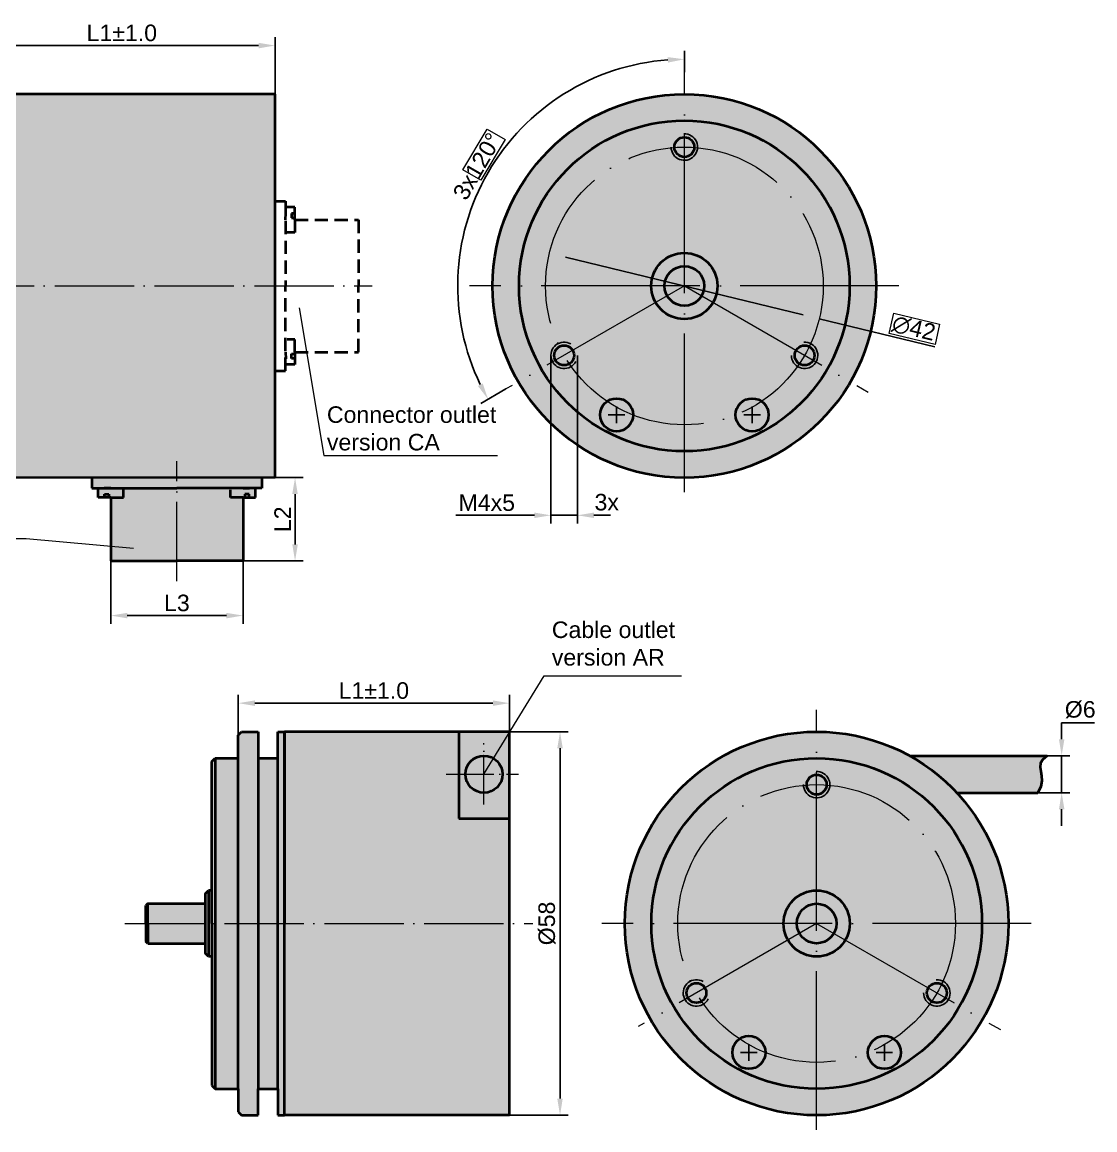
# Model space of a CAD drawing. Header units: millimetres. Extents: x -155 to 174, y 415 to 588.
# Drawn here: x 11.6 to 173.8, y 420.7 to 588.2 of the extents above; entities that cross this region are included whole.
import ezdxf

# ---------------------------------------------------------------- set-up
doc = ezdxf.new("R2010")
doc.units = ezdxf.units.MM
doc.linetypes.add('ACAD_ISO04W100', pattern=[30, 24, -3, 0, -3])
doc.linetypes.add('JIS_02_2.0', pattern=[3, 2, -1])
for name, color, linetype, lineweight in [('asys', 7, 'ACAD_ISO04W100', 20), ('konturas', 7, 'Continuous', 40), ('matmenys', 7, 'Continuous', 20), ('pl. linija', 7, 'Continuous', 25)]:
    doc.layers.add(name, color=color, linetype=linetype, lineweight=lineweight)
doc.styles.get("Standard").update_dxf_attribs({"font": 'arial.ttf', "height": 2.5})
doc.dimstyles.new('ISO-25', dxfattribs={"dimtxt": 3.5, "dimasz": 4, "dimexe": 1.25, "dimexo": 0, "dimtad": 1, "dimlfac": 0.25, "dimdsep": 46, "dimtxsty": 'Standard', "dimcen": 2.5, "dimadec": 0, "dimazin": 0, "dimtfac": 1, "dimtmove": 0, "dimatfit": 2, "dimfxl": 1.25, "dimarcsym": 0})

# ---------------------------------------------------------------- blocks, each defined once
blk = doc.blocks.new('*D154')
at = {"layer": 'Defpoints', "color": 0, "transparency": 16777216}
for p in [(49.85, 584.7), (3.5, 576.85), (49.85, 577.35)]:
    blk.add_point(p, dxfattribs=at)
at = {"layer": 'matmenys', "color": 0, "lineweight": -2, "transparency": 16777216}
for p, q in [((3.5, 576.85), (3.5, 585.95)), ((6, 584.7), (47.35, 584.7)), ((49.85, 577.35), (49.85, 585.95))]:
    blk.add_line(p, q, dxfattribs=at)
at = {"layer": 'matmenys', "color": 0, "transparency": 16777216}
for points in [[(6, 585.11), (6, 584.28), (3.5, 584.7)], [(47.35, 585.11), (47.35, 584.28), (49.85, 584.7)]]:
    blk.add_solid(points, dxfattribs=at)
at = {"layer": 'matmenys', "color": 0, "transparency": 16777216, "insert": (26.67, 586.6), "char_height": 2.5, "attachment_point": 5}
blk.add_mtext('L1%%P1.0', dxfattribs=at)
blk = doc.blocks.new('*D155')
at = {"layer": 'Defpoints', "color": 0, "transparency": 16777216}
for p in [(25, 506.76), (45, 506.76), (45, 498.5)]:
    blk.add_point(p, dxfattribs=at)
at = {"layer": 'matmenys', "color": 0, "lineweight": -2, "transparency": 16777216}
for p, q in [((25, 506.76), (25, 497.25)), ((45, 506.76), (45, 497.25)), ((27.5, 498.5), (42.5, 498.5))]:
    blk.add_line(p, q, dxfattribs=at)
at = {"layer": 'matmenys', "color": 0, "transparency": 16777216}
for points in [[(27.5, 498.91), (27.5, 498.08), (25, 498.5)], [(42.5, 498.91), (42.5, 498.08), (45, 498.5)]]:
    blk.add_solid(points, dxfattribs=at)
at = {"layer": 'matmenys', "color": 0, "transparency": 16777216, "insert": (35, 500.4), "char_height": 2.5, "attachment_point": 5}
blk.add_mtext('L3', dxfattribs=at)
blk = doc.blocks.new('*D156')
at = {"layer": 'Defpoints', "color": 0, "transparency": 16777216}
for p in [(49.85, 519.36), (52.87, 519.36), (45, 506.76)]:
    blk.add_point(p, dxfattribs=at)
at = {"layer": 'matmenys', "color": 0, "lineweight": -2, "transparency": 16777216}
for p, q in [((49.85, 519.36), (54.12, 519.36)), ((52.87, 509.26), (52.87, 516.86)), ((45, 506.76), (54.12, 506.76))]:
    blk.add_line(p, q, dxfattribs=at)
at = {"layer": 'matmenys', "color": 0, "transparency": 16777216}
for points in [[(52.45, 516.86), (53.29, 516.86), (52.87, 519.36)], [(52.45, 509.26), (53.29, 509.26), (52.87, 506.76)]]:
    blk.add_solid(points, dxfattribs=at)
at = {"layer": 'matmenys', "color": 0, "transparency": 16777216, "insert": (50.99, 513.06), "char_height": 2.5, "attachment_point": 5, "rotation": 90}
blk.add_mtext('L2', dxfattribs=at)
blk = doc.blocks.new('*D157')
at = {"layer": 'Defpoints', "color": 0, "transparency": 16777216}
for p in [(111.75, 580.67), (89.72, 574.61), (111.75, 548.35), (84.77, 532.77), (111.75, 517.14)]:
    blk.add_point(p, dxfattribs=at)
at = {"layer": 'matmenys', "color": 0, "lineweight": -2, "transparency": 16777216}
for p, q in [((111.75, 580.67), (111.75, 583.88)), ((84.77, 532.77), (80.98, 530.58))]:
    blk.add_line(p, q, dxfattribs=at)
blk.add_arc((111.75, 548.35), 34.28, 94.1792, 205.8208, dxfattribs=at)
at = {"layer": 'matmenys', "color": 0, "transparency": 16777216}
for points in [[(109.24, 582.95), (109.27, 582.12), (111.75, 582.63)], [(81.26, 533.61), (80.53, 533.22), (82.07, 531.21)]]:
    blk.add_solid(points, dxfattribs=at)
at = {"layer": 'matmenys', "color": 0, "transparency": 16777216, "insert": (80.42, 566.44), "char_height": 2.5, "attachment_point": 5, "rotation": 60}
blk.add_mtext('3x120°', dxfattribs=at)
blk = doc.blocks.new('*D158')
at = {"layer": 'Defpoints', "color": 0, "transparency": 16777216}
for p in [(91.35, 553.31), (132.16, 543.39)]:
    blk.add_point(p, dxfattribs=at)
at = {"layer": 'matmenys', "color": 0, "lineweight": -2, "transparency": 16777216}
for p, q in [((93.78, 552.72), (129.73, 543.98)), ((132.16, 543.39), (149.64, 539.14))]:
    blk.add_line(p, q, dxfattribs=at)
at = {"layer": 'matmenys', "color": 0, "transparency": 16777216}
for points in [[(93.88, 553.12), (93.68, 552.31), (91.35, 553.31)], [(129.83, 544.38), (129.63, 543.57), (132.16, 543.39)]]:
    blk.add_solid(points, dxfattribs=at)
at = {"layer": 'matmenys', "color": 0, "transparency": 16777216, "insert": (146.45, 541.94), "char_height": 2.5, "attachment_point": 5, "rotation": 346.3358}
blk.add_mtext('∅42', dxfattribs=at)
blk = doc.blocks.new('*D159')
at = {"layer": 'Defpoints', "color": 0, "transparency": 16777216}
for p in [(91.57, 537.85), (95.57, 537.85), (95.57, 513.66)]:
    blk.add_point(p, dxfattribs=at)
at = {"layer": 'matmenys', "color": 0, "lineweight": -2, "transparency": 16777216}
for p, q in [((91.57, 537.85), (91.57, 512.41)), ((95.57, 537.85), (95.57, 512.41)), ((89.07, 513.66), (77.18, 513.66)), ((95.57, 513.66), (91.57, 513.66)), ((98.07, 513.66), (100.57, 513.66))]:
    blk.add_line(p, q, dxfattribs=at)
at = {"layer": 'matmenys', "color": 0, "transparency": 16777216}
for points in [[(89.07, 514.08), (89.07, 513.25), (91.57, 513.66)], [(98.07, 514.08), (98.07, 513.25), (95.57, 513.66)]]:
    blk.add_solid(points, dxfattribs=at)
at = {"layer": 'matmenys', "color": 0, "transparency": 16777216, "insert": (81.87, 515.56), "char_height": 2.5, "attachment_point": 5}
blk.add_mtext('M4x5', dxfattribs=at)
blk = doc.blocks.new('*D162')
at = {"layer": 'Defpoints', "color": 0, "transparency": 16777216}
for p in [(85.29, 485.25), (44.29, 480.43), (85.29, 480.43)]:
    blk.add_point(p, dxfattribs=at)
at = {"layer": 'matmenys', "color": 0, "lineweight": -2, "transparency": 16777216}
for p, q in [((44.29, 480.43), (44.29, 486.5)), ((85.29, 480.43), (85.29, 486.5)), ((46.79, 485.25), (82.79, 485.25))]:
    blk.add_line(p, q, dxfattribs=at)
at = {"layer": 'matmenys', "color": 0, "transparency": 16777216}
for points in [[(46.79, 485.67), (46.79, 484.84), (44.29, 485.25)], [(82.79, 485.67), (82.79, 484.84), (85.29, 485.25)]]:
    blk.add_solid(points, dxfattribs=at)
at = {"layer": 'matmenys', "color": 0, "transparency": 16777216, "insert": (64.79, 487.15), "char_height": 2.5, "attachment_point": 5}
blk.add_mtext('L1%%P1.0', dxfattribs=at)
blk = doc.blocks.new('*D163')
at = {"layer": 'Defpoints', "color": 0, "transparency": 16777216}
for p in [(85.29, 480.93), (85.29, 422.95), (92.95, 422.95)]:
    blk.add_point(p, dxfattribs=at)
at = {"layer": 'matmenys', "color": 0, "lineweight": -2, "transparency": 16777216}
for p, q in [((85.29, 480.93), (94.2, 480.93)), ((92.95, 478.43), (92.95, 425.45)), ((85.29, 422.95), (94.2, 422.95))]:
    blk.add_line(p, q, dxfattribs=at)
at = {"layer": 'matmenys', "color": 0, "transparency": 16777216}
for points in [[(92.53, 478.43), (93.36, 478.43), (92.95, 480.93)], [(92.53, 425.45), (93.36, 425.45), (92.95, 422.95)]]:
    blk.add_solid(points, dxfattribs=at)
at = {"layer": 'matmenys', "color": 0, "transparency": 16777216, "insert": (90.98, 451.94), "char_height": 2.5, "attachment_point": 5, "rotation": 90}
blk.add_mtext('%%C58', dxfattribs=at)
blk = doc.blocks.new('*D164')
at = {"layer": 'Defpoints', "color": 0, "transparency": 16777216}
for p in [(166.65, 477.3), (165.24, 471.71), (168.82, 471.71)]:
    blk.add_point(p, dxfattribs=at)
at = {"layer": 'matmenys', "color": 0, "lineweight": -2, "transparency": 16777216}
for p, q in [((168.82, 479.8), (168.82, 482.3)), ((168.82, 482.3), (173.81, 482.3)), ((166.65, 477.3), (170.07, 477.3)), ((168.82, 471.71), (168.82, 477.3)), ((165.24, 471.71), (170.07, 471.71)), ((168.82, 469.21), (168.82, 466.71))]:
    blk.add_line(p, q, dxfattribs=at)
at = {"layer": 'matmenys', "color": 0, "transparency": 16777216}
for points in [[(168.41, 479.8), (169.24, 479.8), (168.82, 477.3)], [(168.41, 469.21), (169.24, 469.21), (168.82, 471.71)]]:
    blk.add_solid(points, dxfattribs=at)
at = {"layer": 'matmenys', "color": 0, "transparency": 16777216, "insert": (171.63, 484.27), "char_height": 2.5, "attachment_point": 5}
blk.add_mtext('%%C6', dxfattribs=at)

msp = doc.modelspace()

# ---------------------------------------------------------------- hatches: boundary and pattern name
at = {"layer": 'matmenys', "true_color": 0xd9dada}
h = msp.add_hatch(color=254, dxfattribs=at)
h.dxf.hatch_style = 1
h.paths.add_polyline_path([(49.849, 577.347), (10.5, 577.347), (10.5, 548.347), (49.849, 548.347)])
h.paths.add_polyline_path([(49.849, 548.347), (10.5, 548.347), (10.5, 519.347), (49.849, 519.362)])
at = {"layer": 'matmenys', "true_color": 0xebecec}
h = msp.add_hatch(color=7, dxfattribs=at)
h.dxf.hatch_style = 1
edge = h.paths.add_edge_path()
edge.add_arc((111.754, 548.347), 29, 0, 360)
h = msp.add_hatch(color=7, dxfattribs=at)
h.dxf.hatch_style = 1
h.paths.add_polyline_path([(35.004, 517.758), (23.104, 517.758), (23.104, 516.358), (24.054, 516.358), (24.054, 516.869), (24.719, 516.869), (24.719, 516.358), (25.004, 516.358), (25.004, 506.758), (35.004, 506.758)])
h.paths.add_polyline_path([(45.004, 516.358), (45.289, 516.358), (45.289, 516.869), (45.954, 516.869), (45.954, 516.358), (46.904, 516.358), (46.904, 517.758), (35.004, 517.758), (35.004, 506.758), (45.004, 506.758)])
h.paths.add_polyline_path([(35.004, 519.357), (22.159, 519.352), (22.159, 517.758), (35.004, 517.758)])
h.paths.add_polyline_path([(47.849, 519.361), (35.004, 519.357), (35.004, 517.758), (46.904, 517.758), (47.849, 517.758)])
h = msp.add_hatch(color=7, dxfattribs=at)
h.dxf.hatch_style = 1
h.paths.add_polyline_path([(24.719, 516.869), (24.054, 516.869), (24.054, 516.358), (24.719, 516.358)])
h.paths.add_polyline_path([(45.954, 516.869), (45.289, 516.869), (45.289, 516.358), (45.954, 516.358)])
h = msp.add_hatch(color=7, dxfattribs=at)
h.dxf.hatch_style = 1
h.paths.add_polyline_path([(44.29, 476.933), (40.79, 476.933), (40.79, 451.933), (44.29, 451.933)])
h.paths.add_polyline_path([(44.29, 451.933), (40.79, 451.933), (40.79, 426.933), (44.29, 426.933)])
h.paths.add_polyline_path([(47.29, 451.933), (44.29, 451.933), (44.29, 426.933), (44.29, 423.433), (44.79, 422.933), (47.29, 422.933), (47.29, 426.933)])
h.paths.add_polyline_path([(47.29, 480.933), (44.79, 480.933), (44.29, 480.433), (44.29, 451.933), (47.29, 451.933)])
h.paths.add_polyline_path([(50.29, 476.933), (47.29, 476.933), (47.29, 451.933), (50.29, 451.933)])
h.paths.add_polyline_path([(50.29, 451.933), (47.29, 451.933), (47.29, 426.933), (50.29, 426.933)])
h.paths.add_polyline_path([(51.29, 451.933), (50.29, 451.933), (50.29, 426.933), (50.29, 422.933), (51.29, 422.933)])
h.paths.add_polyline_path([(51.29, 480.933), (50.29, 480.933), (50.29, 451.933), (51.29, 451.933)])
at = {"layer": 'matmenys', "true_color": 0xd9dada}
h = msp.add_hatch(color=254, dxfattribs=at)
h.dxf.hatch_style = 1
h.paths.add_polyline_path([(85.29, 467.819), (77.627, 467.819), (77.627, 480.933), (51.29, 480.933), (51.29, 451.933), (85.29, 451.933)])
h.paths.add_polyline_path([(85.29, 451.933), (51.29, 451.933), (51.29, 422.933), (85.29, 422.948)])
h.paths.add_polyline_path([(85.29, 474.503), (84.241, 474.503, -1), (78.645, 474.503), (77.627, 474.503), (77.627, 467.819), (85.29, 467.819)], flags=17)
h.paths.add_polyline_path([(84.241, 474.503), (81.443, 474.503), (81.443, 471.705, 0.4142136)], flags=16)
h.paths.add_polyline_path([(81.443, 474.503), (78.645, 474.503, 0.4142136), (81.443, 471.705)], flags=16)
h.paths.add_polyline_path([(81.443, 477.302, 0.4142136), (78.645, 474.503), (81.443, 474.503)], flags=16)
h.paths.add_polyline_path([(82.906, 476.889), (81.443, 474.503), (84.241, 474.503, 0.2608049)], flags=16)
h.paths.add_polyline_path([(82.906, 476.889, 0.1384518), (81.443, 477.302), (81.443, 474.503)], flags=16)
h.paths.add_polyline_path([(85.29, 480.774), (85.29, 480.933), (77.627, 480.933), (77.627, 474.503), (78.645, 474.503, -0.4142136), (81.443, 477.302, -0.1384518), (82.906, 476.889)], flags=17)
h = msp.add_hatch(color=254, dxfattribs=at)
h.dxf.hatch_style = 1
h.paths.add_polyline_path([(85.29, 480.774), (82.906, 476.889, -0.2608049), (84.241, 474.503), (85.29, 474.503)])
at = {"layer": 'matmenys', "true_color": 0xebecec}
h = msp.add_hatch(color=7, dxfattribs=at)
h.dxf.hatch_style = 1
edge = h.paths.add_edge_path()
edge.add_arc((131.76, 451.933), 29, 0, 360)
h = msp.add_hatch(color=7, dxfattribs=at)
h.dxf.hatch_style = 1
h.paths.add_polyline_path([(30.59, 451.933), (30.29, 451.933), (30.29, 449.233), (30.59, 448.933)])
h.paths.add_polyline_path([(30.59, 454.933), (30.29, 454.633), (30.29, 451.933), (30.59, 451.933)])
h.paths.add_polyline_path([(39.29, 454.933), (30.59, 454.933), (30.59, 451.933), (39.29, 451.933)])
h.paths.add_polyline_path([(39.29, 451.933), (30.59, 451.933), (30.59, 448.933), (39.29, 448.933)])
h.paths.add_polyline_path([(39.79, 456.933), (39.29, 456.433), (39.29, 451.933), (39.79, 451.933)])
h.paths.add_polyline_path([(39.79, 451.933), (39.29, 451.933), (39.29, 448.933), (39.29, 447.433), (39.79, 446.933)])
h.paths.add_polyline_path([(40.29, 456.933), (39.79, 456.933), (39.79, 451.933), (40.29, 451.933)])
h.paths.add_polyline_path([(40.29, 451.933), (39.79, 451.933), (39.79, 446.933), (40.29, 446.933)])
h.paths.add_polyline_path([(40.79, 476.933), (40.29, 476.433), (40.29, 451.933), (40.79, 451.933)])
h.paths.add_polyline_path([(40.79, 451.933), (40.29, 451.933), (40.29, 427.433), (40.79, 426.933)])
at = {"layer": 'matmenys', "true_color": 0xd9dada}
h = msp.add_hatch(color=254, dxfattribs=at)
h.dxf.hatch_style = 1
h.paths.add_polyline_path([(165.796, 474.285), (165.671, 474.968), (165.58, 475.592), (165.637, 476.177), (165.954, 476.741), (166.645, 477.302), (145.812, 477.302, -0.0788504), (152.975, 471.705), (165.241, 471.705), (165.694, 472.673), (165.841, 473.526)])

# ---------------------------------------------------------------- linework, layer by layer
at = {"layer": 'asys'}
for p, q in [((111.754, 517.143), (111.754, 580.668)), ((144.201, 548.347), (79.278, 548.347)), ((111.754, 548.347), (84.774, 532.77)), ((111.754, 548.347), (139.559, 532.294)), ((131.76, 420.729), (131.76, 484.254)), ((164.206, 451.933), (99.284, 451.933)), ((131.76, 451.933), (104.779, 436.356)), ((131.76, 451.933), (159.565, 435.88))]:
    msp.add_line(p, q, dxfattribs=at)
at = {"layer": 'asys', "ltscale": 0.5}
for p, q in [((-13.666, 548.347), (64.554, 548.347)), ((35.004, 503.722), (35.004, 521.862)), ((27.124, 451.933), (88.836, 451.933))]:
    msp.add_line(p, q, dxfattribs=at)
at = {"layer": 'asys', "ltscale": 0.3}
for p, q in [((81.443, 469.909), (81.443, 479.181)), ((75.74, 474.503), (86.66, 474.503))]:
    msp.add_line(p, q, dxfattribs=at)
at = {"layer": 'asys'}
for centre in [(111.754, 548.347), (131.76, 451.933)]:
    msp.add_circle(centre, 21, dxfattribs=at)
at = {"layer": 'konturas'}
for p, q in [((49.849, 577.347), (10.5, 577.347)), ((49.849, 519.362), (49.849, 577.347)), ((49.849, 519.362), (10.5, 519.347)), ((44.29, 480.433), (44.79, 480.933)), ((44.79, 480.933), (47.29, 480.933)), ((47.29, 480.933), (47.29, 426.933)), ((50.29, 426.933), (50.29, 480.933)), ((50.29, 480.933), (51.29, 480.933)), ((85.29, 480.933), (51.29, 480.933)), ((51.29, 480.933), (51.29, 451.933)), ((51.29, 480.933), (51.29, 451.933)), ((51.29, 480.933), (51.29, 451.933)), ((51.29, 480.933), (51.29, 451.933)), ((51.29, 422.933), (51.29, 480.933)), ((77.627, 480.933), (77.627, 467.819)), ((85.29, 422.948), (85.29, 480.933)), ((44.29, 426.933), (44.29, 480.433)), ((40.29, 476.433), (40.79, 476.933)), ((40.29, 451.933), (40.29, 476.433)), ((40.79, 476.933), (44.29, 476.933)), ((40.79, 476.933), (40.79, 426.933)), ((47.29, 476.933), (50.29, 476.933)), ((145.812, 477.302), (166.645, 477.302)), ((152.975, 471.705), (165.241, 471.705)), ((77.627, 467.819), (85.29, 467.819)), ((39.29, 456.433), (39.79, 456.933)), ((39.29, 456.433), (39.29, 451.933)), ((40.29, 456.933), (39.79, 456.933)), ((39.79, 456.933), (39.79, 446.933)), ((30.59, 454.933), (30.29, 454.633)), ((30.29, 451.933), (30.29, 454.633)), ((30.59, 454.933), (39.29, 454.933)), ((30.59, 451.933), (30.59, 454.933)), ((30.29, 451.933), (30.29, 449.233)), ((30.59, 451.933), (30.59, 448.933)), ((39.29, 451.933), (39.29, 447.433)), ((40.29, 451.933), (40.29, 427.433)), ((51.29, 422.933), (51.29, 451.933)), ((51.29, 422.933), (51.29, 451.933)), ((51.29, 422.933), (51.29, 451.933)), ((51.29, 422.933), (51.29, 451.933)), ((30.59, 448.933), (30.29, 449.233)), ((30.59, 448.933), (39.29, 448.933)), ((39.79, 446.933), (39.29, 447.433)), ((40.29, 446.933), (39.79, 446.933)), ((40.29, 427.433), (40.79, 426.933)), ((40.79, 426.933), (44.29, 426.933)), ((44.29, 426.933), (44.29, 423.433)), ((47.29, 422.933), (47.29, 426.933)), ((47.29, 426.933), (50.29, 426.933)), ((50.29, 426.933), (50.29, 422.933)), ((44.29, 423.433), (44.79, 422.933)), ((44.79, 422.933), (47.29, 422.933)), ((50.29, 422.933), (51.29, 422.933)), ((85.29, 422.948), (51.29, 422.933))]:
    msp.add_line(p, q, dxfattribs=at)
at = {"layer": 'konturas', "color": 7, "linetype": 'JIS_02_2.0'}
for p, q in [((49.849, 561.192), (51.449, 561.192)), ((51.449, 561.192), (51.449, 548.347)), ((52.849, 560.247), (51.449, 560.247)), ((52.849, 558.347), (52.849, 560.247)), ((51.449, 558.347), (51.453, 559.347)), ((52.849, 559.297), (52.338, 559.297)), ((52.338, 559.297), (52.338, 558.633)), ((52.338, 558.633), (52.849, 558.633)), ((52.849, 558.347), (62.449, 558.347)), ((52.849, 558.347), (52.849, 556.447)), ((62.449, 558.347), (62.449, 548.347)), ((52.849, 556.447), (51.695, 556.447)), ((51.449, 535.502), (51.449, 548.347)), ((62.449, 538.347), (62.449, 548.347)), ((52.849, 540.247), (51.695, 540.247)), ((52.849, 538.347), (52.849, 540.247)), ((51.449, 538.347), (51.453, 537.347)), ((52.338, 537.397), (52.338, 538.062)), ((52.338, 538.062), (52.849, 538.062)), ((52.849, 538.347), (62.449, 538.347)), ((52.849, 538.347), (52.849, 536.447)), ((52.849, 536.447), (51.449, 536.447)), ((52.849, 537.397), (52.338, 537.397)), ((49.849, 535.502), (51.449, 535.502))]:
    msp.add_line(p, q, dxfattribs=at)
at = {"layer": 'konturas', "color": 7}
for p, q in [((22.159, 519.358), (22.159, 517.758)), ((47.849, 519.358), (47.849, 517.758)), ((22.159, 517.758), (35.004, 517.758)), ((23.104, 516.358), (23.104, 517.758)), ((25.004, 517.758), (24.004, 517.754)), ((47.849, 517.758), (35.004, 517.758)), ((45.004, 517.758), (46.004, 517.754)), ((46.904, 516.358), (46.904, 517.758)), ((25.004, 516.358), (23.104, 516.358)), ((24.054, 516.358), (24.054, 516.869)), ((24.054, 516.869), (24.719, 516.869)), ((24.719, 516.869), (24.719, 516.358)), ((25.004, 516.358), (25.004, 506.758)), ((25.004, 516.358), (26.904, 516.358)), ((26.904, 516.358), (26.904, 517.512)), ((43.104, 516.358), (43.104, 517.512)), ((45.004, 516.358), (43.104, 516.358)), ((45.004, 516.358), (45.004, 506.758)), ((45.004, 516.358), (46.904, 516.358)), ((45.954, 516.869), (45.289, 516.869)), ((45.289, 516.869), (45.289, 516.358)), ((45.954, 516.358), (45.954, 516.869)), ((25.004, 506.758), (35.004, 506.758)), ((45.004, 506.758), (35.004, 506.758))]:
    msp.add_line(p, q, dxfattribs=at)
at = {"layer": 'konturas'}
msp.add_lwpolyline([(166.645, 477.302), (165.954, 476.741), (165.637, 476.177), (165.58, 475.592), (165.671, 474.968), (165.796, 474.285), (165.841, 473.526), (165.694, 472.673), (165.241, 471.705)], dxfattribs=at)
for centre, radius in [((111.754, 548.347), 29), ((111.754, 548.347), 25), ((111.754, 569.347), 1.5), ((111.754, 548.347), 5), ((111.754, 548.347), 3), ((93.568, 537.847), 1.5), ((129.941, 537.847), 1.5), ((101.504, 528.847), 2.5), ((122.004, 528.847), 2.5), ((131.76, 451.933), 29), ((81.443, 474.503), 2.798), ((131.76, 451.933), 25), ((131.76, 472.933), 1.5), ((131.76, 451.933), 5), ((131.76, 451.933), 3), ((113.574, 441.433), 1.5), ((149.947, 441.433), 1.5), ((121.51, 432.433), 2.5), ((142.01, 432.433), 2.5)]:
    msp.add_circle(centre, radius, dxfattribs=at)
at = {"layer": 'matmenys'}
for p, q in [((53.501, 545.054), (57.247, 522.731)), ((57.247, 522.731), (83.469, 522.731)), ((12.219, 510.087), (-14.816, 510.087)), ((28.454, 508.628), (12.219, 510.087)), ((81.443, 474.503), (90.566, 489.374)), ((90.566, 489.374), (111.324, 489.374))]:
    msp.add_line(p, q, dxfattribs=at)
for points in [[(78.267, 565.917), (81.904, 572.071), (84.632, 570.512), (80.995, 564.357)], [(143.412, 544.246), (150.363, 542.576), (149.674, 539.51), (142.722, 541.179)]]:
    msp.add_lwpolyline(points, close=True, dxfattribs=at)
at = {"layer": 'pl. linija'}
for p, q in [((101.504, 530.097), (101.504, 527.597)), ((122.004, 530.097), (122.004, 527.597)), ((100.254, 528.847), (102.754, 528.847)), ((120.754, 528.847), (123.254, 528.847)), ((120.26, 432.433), (122.76, 432.433)), ((121.51, 433.683), (121.51, 431.183)), ((140.76, 432.433), (143.26, 432.433)), ((142.01, 433.683), (142.01, 431.183))]:
    msp.add_line(p, q, dxfattribs=at)
for centre, start, end in [((111.754, 569.347), 180, 92.7294), ((93.568, 537.847), 60, 332.7294), ((129.941, 537.847), 180, 92.7294), ((131.76, 472.933), 180, 92.7294), ((113.574, 441.433), 60, 332.7294), ((149.947, 441.433), 180, 92.7294)]:
    msp.add_arc(centre, 2, start, end, dxfattribs=at)

# ---------------------------------------------------------------- texts
at = {"layer": 'matmenys', "char_height": 2.5, "attachment_point": 1}
for s, width, insert in [('Connector outlet version CA', 27.34682, (57.689, 530.142)), ('3x', 3.89849, (98.168, 516.902)), ('Cable outlet version AR', 24.49086, (91.71, 497.607))]:
    msp.add_mtext_dynamic_manual_height_columns(s, width=width, gutter_width=12.5, heights=[0], dxfattribs=dict(at, insert=insert))

# ---------------------------------------------------------------- dimensions: what is measured, and where the dimension line sits
at = {"layer": 'matmenys'}
for base, p1, p2, text, override, picture, middle in [((49.849, 584.697), (3.5, 576.847), (49.849, 577.347), 'L1%%P1.0', {"dimtxt": 2.5, "dimasz": 2.5, "dimlfac": 1, "dimfxl": 0.18}, '*D154', (26.675, 586.599)), ((45.004, 498.495), (25.004, 506.758), (45.004, 506.758), 'L3', {"dimtxt": 2.5, "dimasz": 2.5, "dimlfac": 1, "dimfxl": 0.18}, '*D155', (35.004, 500.398)), ((85.29, 485.252), (44.29, 480.433), (85.29, 480.433), 'L1%%P1.0', {"dimtxt": 2.5, "dimasz": 2.5, "dimtoh": 1, "dimlfac": 1, "dimfxl": 0.18}, '*D162', (64.79, 487.154))]:
    dim = msp.add_linear_dim(base=base, p1=p1, p2=p2, text=text, dimstyle='ISO-25', override=override, dxfattribs=at)
    dim.commit()
    dim.dimension.update_dxf_attribs({"geometry": picture, "text_midpoint": middle})
dim = msp.add_angular_dim_2l(base=(89.718, 574.609), line1=((111.754, 548.347), (84.774, 532.77)), line2=((111.754, 517.143), (111.754, 580.668)), text='3x<>', dimstyle='ISO-25', override={"dimtxt": 2.5, "dimasz": 2.5, "dimlfac": 1, "dimfxl": 0.18}, dxfattribs=at)
dim.commit()
dim.dimension.update_dxf_attribs({"geometry": '*D157', "text_midpoint": (80.418, 566.44)})
dim = msp.add_diameter_dim_2p(p1=(91.349, 553.308), p2=(132.16, 543.386), dimstyle='ISO-25', override={"dimtxt": 2.5, "dimasz": 2.5, "dimlfac": 1, "dimfxl": 0.18}, dxfattribs=at)
dim.commit()
dim.dimension.update_dxf_attribs({"geometry": '*D158', "text_midpoint": (145.98, 540.027), "dimtype": 163})
dim = msp.add_linear_dim(base=(95.568, 513.662), p1=(91.568, 537.847), p2=(95.568, 537.847), text='M4x5', dimstyle='ISO-25', override={"dimtxt": 2.5, "dimasz": 2.5, "dimtoh": 1, "dimlfac": 1, "dimfxl": 0.18}, dxfattribs=at)
dim.commit()
dim.dimension.update_dxf_attribs({"geometry": '*D159', "text_midpoint": (81.872, 513.662), "dimtype": 160})
for base, p1, p2, text, override, picture, middle in [((52.871, 519.362), (45.004, 506.758), (49.849, 519.362), 'L2', {"dimtxt": 2.5, "dimasz": 2.5, "dimlfac": 1, "dimfxl": 0.18}, '*D156', (50.99, 513.06)), ((92.947, 422.948), (85.29, 480.933), (85.29, 422.948), '%%C58', {"dimtxt": 2.5, "dimasz": 2.5, "dimtoh": 1, "dimlfac": 1, "dimfxl": 0.18}, '*D163', (90.976, 451.941))]:
    dim = msp.add_linear_dim(base=base, p1=p1, p2=p2, angle=90, text=text, dimstyle='ISO-25', override=override, dxfattribs=at)
    dim.commit()
    dim.dimension.update_dxf_attribs({"geometry": picture, "text_midpoint": middle})
dim = msp.add_linear_dim(base=(168.825, 471.705), p1=(166.645, 477.302), p2=(165.241, 471.705), angle=90, text='%%C6', dimstyle='ISO-25', override={"dimtxt": 2.5, "dimasz": 2.5, "dimtoh": 1, "dimlfac": 1, "dimfxl": 0.18}, dxfattribs=at)
dim.commit()
dim.dimension.update_dxf_attribs({"geometry": '*D164', "text_midpoint": (171.628, 482.302), "dimtype": 160})

doc.saveas('drawing.dxf')
